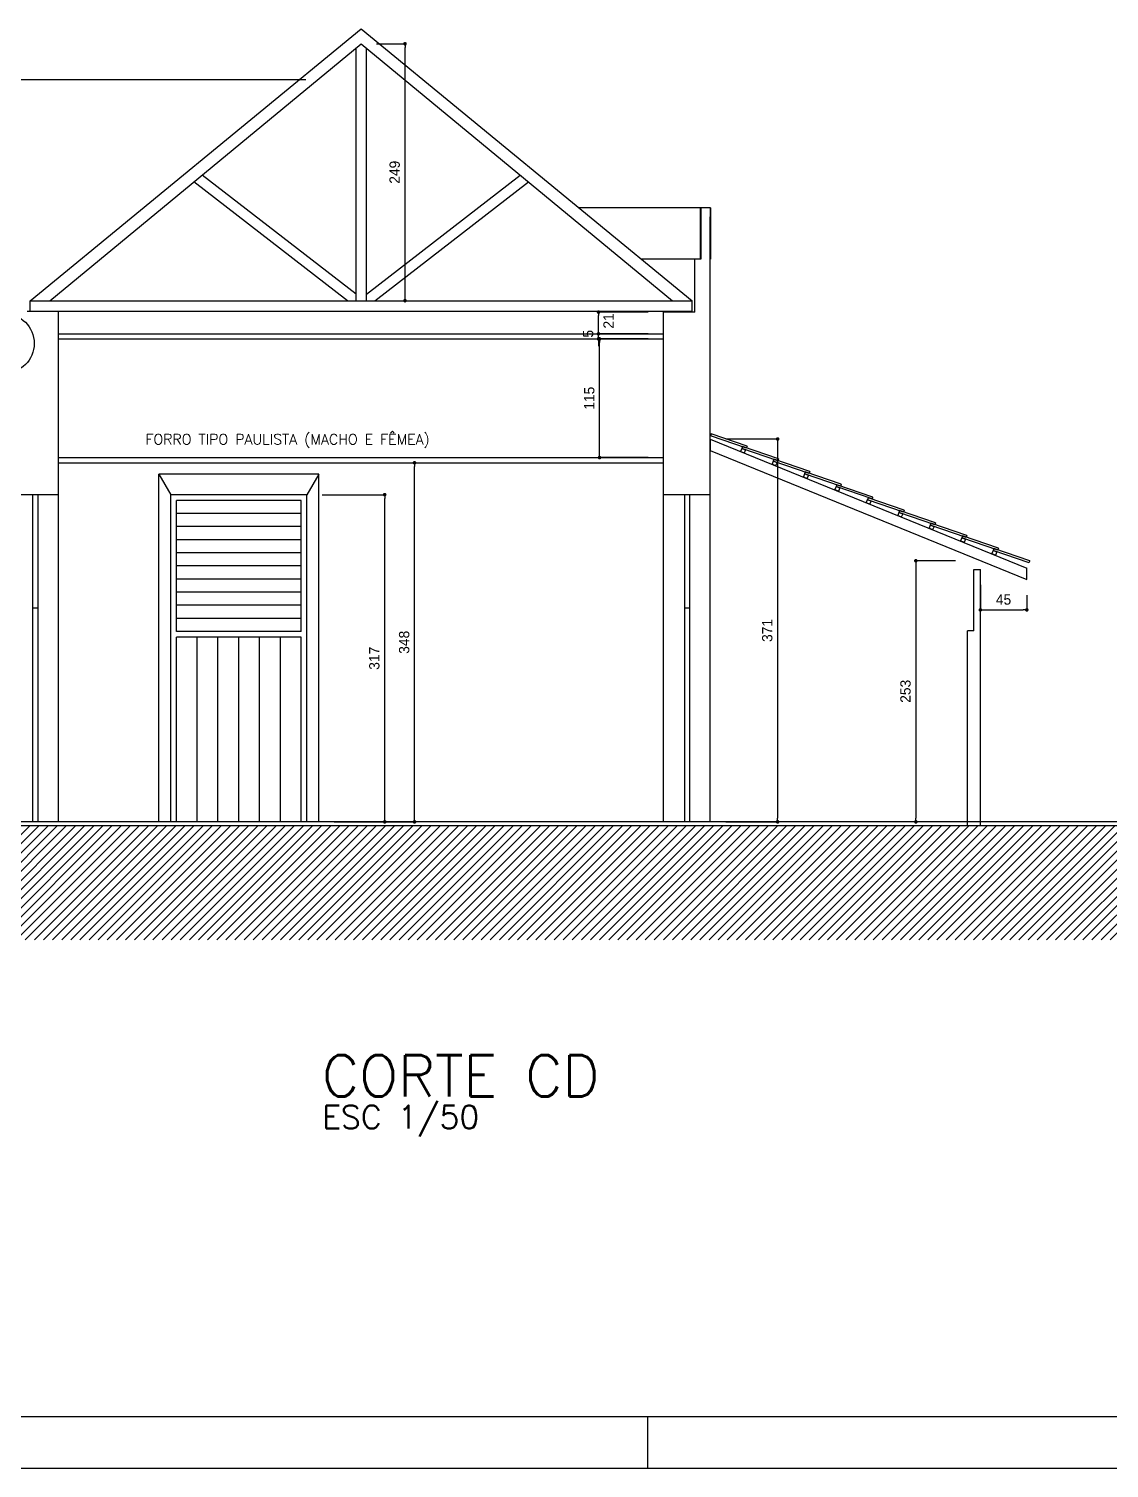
# Model space of a CAD drawing. Extents: x -1098 to 3016, y -832 to 644.
# Drawn here: x 2526.5 to 2736, y -832 to -553 of the extents above; entities that cross this region are included whole.
import ezdxf

# ---------------------------------------------------------------- set-up
doc = ezdxf.new("R2010")
doc.units = 0
doc.header["$MEASUREMENT"] = 0
doc.layers.get('0').update_dxf_attribs({"linetype": 'CONTINUOUS'})
doc.layers.get('DEFPOINTS').update_dxf_attribs({"linetype": 'CONTINUOUS'})
for name, color, linetype in [('COTAS', 1, 'CONTINUOUS'), ('COTAS_INTERNAS', 1, 'CONTINUOUS'), ('ESQUADRIAS', 2, 'CONTINUOUS'), ('HACHURA', 1, 'CONTINUOUS'), ('MARGEXT', 2, 'CONTINUOUS'), ('MARGINT', 6, 'CONTINUOUS'), ('PAREDES', 7, 'CONTINUOUS'), ('PISO', 1, 'CONTINUOUS'), ('TELHADO', 2, 'CONTINUOUS'), ('TERRA', 7, 'CONTINUOUS'), ('TEXT2', 6, 'CONTINUOUS'), ('TEXTO', 3, 'CONTINUOUS'), ('VARANDA', 1, 'CONTINUOUS')]:
    doc.layers.add(name, color=color, linetype=linetype)
doc.styles.add('ROMANS', font='romans')
doc.dimstyles.new('ISO-25', dxfattribs={"dimtxt": 10, "dimasz": 3.5, "dimexe": 1.25, "dimexo": 15, "dimgap": 5, "dimtad": 1, "dimdec": 1, "dimtxsty": 'STANDARD', "dimblk": 'DOT', "dimcen": 2.5, "dimclrd": 1, "dimclre": 1, "dimclrt": 2, "dimazin": 3, "dimtfac": 1, "dimtdec": 1, "dimtmove": 0, "dimatfit": 3})

# ---------------------------------------------------------------- blocks, each defined once
blk = doc.blocks.new('_DOT')
at = {"color": 0, "linetype": 'BYBLOCK'}
blk.add_line((-0.5, 0), (-1, 0), dxfattribs=at)
at = {"color": 0, "linetype": 'BYBLOCK', "const_width": 0.5}
blk.add_lwpolyline([(-0.25, 0, 1), (0.25, 0, 1)], format="xyb", close=True, dxfattribs=at)
blk = doc.blocks.new('*D65')
at = {"color": 1, "linetype": 'BYBLOCK'}
for p, q in [((2593.92, -555.92), (2599.67, -555.92)), ((2599.42, -605.02), (2599.42, -556.62)), ((2592.92, -605.72), (2599.67, -605.72))]:
    blk.add_line(p, q, dxfattribs=at)
at = {"layer": 'DEFPOINTS', "color": 0, "linetype": 'BYBLOCK'}
for p in [(2590.92, -555.92), (2599.42, -555.92), (2589.92, -605.72)]:
    blk.add_point(p, dxfattribs=at)
at = {"color": 1, "linetype": 'BYBLOCK', "xscale": 0.7000000000000001, "yscale": 0.7000000000000001, "zscale": 0.7000000000000001}
for p, rotation in [((2599.42, -555.92), 90), ((2599.42, -605.72), 270)]:
    blk.add_blockref('_DOT', p, dxfattribs=dict(at, rotation=rotation))
at = {"color": 2, "linetype": 'BYBLOCK', "insert": (2597.42, -580.82), "char_height": 2, "attachment_point": 5, "rotation": 90}
blk.add_mtext('249', dxfattribs=at)
blk = doc.blocks.new('*D66')
at = {"color": 1, "linetype": 'BYBLOCK'}
for p, q in [((2585.7, -637.12), (2601.51, -637.12)), ((2601.26, -706.02), (2601.26, -637.82)), ((2585.7, -706.72), (2601.51, -706.72))]:
    blk.add_line(p, q, dxfattribs=at)
at = {"layer": 'DEFPOINTS', "color": 0, "linetype": 'BYBLOCK'}
for p in [(2582.7, -637.12), (2601.26, -637.12), (2582.7, -706.72)]:
    blk.add_point(p, dxfattribs=at)
at = {"color": 1, "linetype": 'BYBLOCK', "xscale": 0.7000000000000001, "yscale": 0.7000000000000001, "zscale": 0.7000000000000001}
for p, rotation in [((2601.26, -637.12), 90), ((2601.26, -706.72), 270)]:
    blk.add_blockref('_DOT', p, dxfattribs=dict(at, rotation=rotation))
at = {"color": 2, "linetype": 'BYBLOCK', "insert": (2599.26, -671.92), "char_height": 2, "attachment_point": 5, "rotation": 90}
blk.add_mtext('348', dxfattribs=at)
blk = doc.blocks.new('*D67')
at = {"color": 1, "linetype": 'BYBLOCK'}
for p, q in [((2583.38, -643.32), (2595.73, -643.32)), ((2595.48, -706.02), (2595.48, -644.02)), ((2585.7, -706.72), (2595.73, -706.72))]:
    blk.add_line(p, q, dxfattribs=at)
at = {"layer": 'DEFPOINTS', "color": 0, "linetype": 'BYBLOCK'}
for p in [(2580.38, -643.32), (2595.48, -643.32), (2582.7, -706.72)]:
    blk.add_point(p, dxfattribs=at)
at = {"color": 1, "linetype": 'BYBLOCK', "xscale": 0.7000000000000001, "yscale": 0.7000000000000001, "zscale": 0.7000000000000001}
for p, rotation in [((2595.48, -643.32), 90), ((2595.48, -706.72), 270)]:
    blk.add_blockref('_DOT', p, dxfattribs=dict(at, rotation=rotation))
at = {"color": 2, "linetype": 'BYBLOCK', "insert": (2593.48, -675.02), "char_height": 2, "attachment_point": 5, "rotation": 90}
blk.add_mtext('317', dxfattribs=at)
blk = doc.blocks.new('*D68')
at = {"color": 1, "linetype": 'BYBLOCK'}
for p, q in [((2706.16, -656.12), (2698.22, -656.12)), ((2698.47, -656.82), (2698.47, -706.02)), ((2705.48, -706.72), (2698.22, -706.72))]:
    blk.add_line(p, q, dxfattribs=at)
at = {"layer": 'DEFPOINTS', "color": 0, "linetype": 'BYBLOCK'}
for p in [(2709.16, -656.12), (2698.47, -706.72), (2708.48, -706.72)]:
    blk.add_point(p, dxfattribs=at)
at = {"color": 1, "linetype": 'BYBLOCK', "xscale": 0.7000000000000001, "yscale": 0.7000000000000001, "zscale": 0.7000000000000001}
for p, rotation in [((2698.47, -656.12), 90), ((2698.47, -706.72), 270)]:
    blk.add_blockref('_DOT', p, dxfattribs=dict(at, rotation=rotation))
at = {"color": 2, "linetype": 'BYBLOCK', "insert": (2696.47, -681.42), "char_height": 2, "attachment_point": 5, "rotation": 90}
blk.add_mtext('253', dxfattribs=at)
blk = doc.blocks.new('*D69')
at = {"color": 1, "linetype": 'BYBLOCK'}
for p, q in [((2661.6, -632.52), (2671.92, -632.52)), ((2671.67, -633.22), (2671.67, -706.02)), ((2661.6, -706.72), (2671.92, -706.72))]:
    blk.add_line(p, q, dxfattribs=at)
at = {"layer": 'DEFPOINTS', "color": 0, "linetype": 'BYBLOCK'}
for p in [(2658.6, -632.52), (2658.6, -706.72), (2671.67, -706.72)]:
    blk.add_point(p, dxfattribs=at)
at = {"color": 1, "linetype": 'BYBLOCK', "xscale": 0.7000000000000001, "yscale": 0.7000000000000001, "zscale": 0.7000000000000001}
for p, rotation in [((2671.67, -632.52), 90), ((2671.67, -706.72), 270)]:
    blk.add_blockref('_DOT', p, dxfattribs=dict(at, rotation=rotation))
at = {"color": 2, "linetype": 'BYBLOCK', "insert": (2669.67, -669.62), "char_height": 2, "attachment_point": 5, "rotation": 90}
blk.add_mtext('371', dxfattribs=at)
blk = doc.blocks.new('*D75')
at = {"color": 1, "linetype": 'BYBLOCK'}
for p, q in [((2646.56, -613.12), (2636.9, -613.12)), ((2637.15, -635.42), (2637.15, -613.82)), ((2646.56, -636.12), (2636.9, -636.12))]:
    blk.add_line(p, q, dxfattribs=at)
at = {"layer": 'DEFPOINTS', "color": 0, "linetype": 'BYBLOCK'}
for p in [(2637.15, -613.12), (2649.56, -613.12), (2649.56, -636.12)]:
    blk.add_point(p, dxfattribs=at)
at = {"color": 1, "linetype": 'BYBLOCK', "xscale": 0.7000000000000001, "yscale": 0.7000000000000001, "zscale": 0.7000000000000001}
for p, rotation in [((2637.15, -613.12), 90), ((2637.15, -636.12), 270)]:
    blk.add_blockref('_DOT', p, dxfattribs=dict(at, rotation=rotation))
at = {"color": 2, "linetype": 'BYBLOCK', "insert": (2635.15, -624.62), "char_height": 2, "attachment_point": 5, "rotation": 90}
blk.add_mtext('115', dxfattribs=at)
blk = doc.blocks.new('*D76')
at = {"color": 1, "linetype": 'BYBLOCK'}
for p, q in [((2710.98, -660.79), (2710.98, -665.89)), ((2719.98, -662.76), (2719.98, -665.89)), ((2711.68, -665.64), (2719.28, -665.64))]:
    blk.add_line(p, q, dxfattribs=at)
at = {"layer": 'DEFPOINTS', "color": 0, "linetype": 'BYBLOCK'}
for p in [(2710.98, -657.79), (2719.98, -659.76), (2719.98, -665.64)]:
    blk.add_point(p, dxfattribs=at)
at = {"color": 1, "linetype": 'BYBLOCK', "xscale": 0.7000000000000001, "yscale": 0.7000000000000001, "zscale": 0.7000000000000001, "rotation": 180}
blk.add_blockref('_DOT', (2710.98, -665.64), dxfattribs=at)
at = {"color": 1, "linetype": 'BYBLOCK', "xscale": 0.7000000000000001, "yscale": 0.7000000000000001, "zscale": 0.7000000000000001}
blk.add_blockref('_DOT', (2719.98, -665.64), dxfattribs=at)
at = {"color": 2, "linetype": 'BYBLOCK', "insert": (2715.48, -663.64), "char_height": 2, "attachment_point": 5}
blk.add_mtext('45', dxfattribs=at)

msp = doc.modelspace()

# ---------------------------------------------------------------- hatches: boundary and pattern name
at = {"layer": 'HACHURA'}
h = msp.add_hatch(dxfattribs=at)
h.set_pattern_fill('ANSI31', color=256, scale=10, style=0)
h.set_pattern_definition([(45, (-14358.2561, -4134.4036), (-0.88388348, 0.88388348), [])])
h.paths.add_polyline_path([(2492.563, -720.084), (2492.563, -707.484), (2743.538, -707.484), (2743.538, -729.587), (2419.168, -729.587), (2419.168, -720.084)])

# ---------------------------------------------------------------- linework, layer by layer
at = {"layer": 'COTAS_INTERNAS', "color": 1}
for p, q in [((2646.557, -607.91), (2636.691, -607.91)), ((2636.941, -611.423), (2636.941, -608.61)), ((2646.557, -612.123), (2636.691, -612.123)), ((2646.563, -612.124), (2636.691, -612.124)), ((2646.563, -613.124), (2636.691, -613.124)), ((2636.941, -613.124), (2636.941, -612.124)), ((2636.941, -613.824), (2636.941, -614.524))]:
    msp.add_line(p, q, dxfattribs=at)
at = {"layer": 'COTAS_INTERNAS'}
for points in [[(2656.668, -587.684), (2633.135, -587.684)], [(2655.603, -597.684), (2645.311, -597.684)]]:
    msp.add_lwpolyline(points, dxfattribs=at)
at = {"layer": 'ESQUADRIAS'}
for points in [[(2527.203, -643.324), (2527.203, -706.724)], [(2528.203, -643.324), (2528.203, -706.724)], [(2553.983, -706.724), (2553.983, -643.324)], [(2580.383, -643.324), (2553.983, -643.324)], [(2579.283, -644.424), (2555.083, -644.424)], [(2555.083, -669.824), (2555.083, -644.424)], [(2579.283, -669.824), (2579.283, -644.424)], [(2580.383, -706.724), (2580.383, -643.324)], [(2653.583, -643.324), (2653.583, -706.724)], [(2654.583, -643.324), (2654.583, -706.724)], [(2579.283, -646.964), (2555.083, -646.964)], [(2579.283, -649.504), (2555.083, -649.504)], [(2579.283, -652.044), (2555.083, -652.044)], [(2579.283, -654.584), (2555.083, -654.584)], [(2579.283, -657.124), (2555.083, -657.124)], [(2579.283, -659.664), (2555.083, -659.664)], [(2579.283, -662.204), (2555.083, -662.204)], [(2528.203, -665.324), (2527.203, -665.324)], [(2579.283, -664.744), (2555.083, -664.744)], [(2654.583, -665.324), (2653.583, -665.324)], [(2579.283, -667.284), (2555.083, -667.284)], [(2579.283, -669.824), (2555.083, -669.824)], [(2555.083, -706.724), (2555.083, -670.924)], [(2579.283, -670.924), (2555.083, -670.924)], [(2559.116, -706.724), (2559.116, -670.924)], [(2563.15, -706.724), (2563.15, -670.924)], [(2571.216, -706.724), (2571.216, -670.924)], [(2575.25, -706.724), (2575.25, -670.924)], [(2579.283, -706.724), (2579.283, -670.924)]]:
    msp.add_lwpolyline(points, dxfattribs=at)
at = {"layer": 'MARGEXT'}
for p, q in [((2646.5, -832), (2646.5, -822)), ((2175.5, -832), (3016.5, -832))]:
    msp.add_line(p, q, dxfattribs=at)
at = {"layer": 'MARGINT'}
msp.add_line((2200.5, -822), (3006.5, -822), dxfattribs=at)
at = {"layer": 'PAREDES'}
for points in [[(2656.668, -587.684), (2656.668, -597.684)], [(2658.603, -587.684), (2656.668, -587.684)], [(2658.685, -587.684), (2656.749, -587.684)], [(2656.749, -587.684), (2656.749, -597.684)], [(2658.603, -587.684), (2658.603, -597.684)], [(2658.685, -587.684), (2658.685, -597.684)], [(2658.603, -706.724), (2658.603, -589.484)], [(2655.597, -607.92), (2655.603, -597.684)], [(2656.668, -597.684), (2655.603, -597.684)], [(2656.749, -597.684), (2655.685, -597.684)], [(2526.177, -607.719), (2532.217, -607.729)], [(2532.223, -706.724), (2532.217, -607.729)], [(2649.563, -706.724), (2649.557, -607.91)], [(2649.563, -706.724), (2649.557, -607.91)], [(2655.597, -607.92), (2649.557, -607.91)], [(2658.603, -706.724), (2658.603, -626.611)], [(2532.223, -643.324), (2523.183, -643.324)], [(2658.603, -643.324), (2649.563, -643.324)], [(2709.733, -657.787), (2710.983, -657.787)], [(2709.733, -669.715), (2709.733, -657.787)], [(2710.983, -707.484), (2710.983, -657.787)], [(2708.483, -707.484), (2708.483, -669.715)], [(2709.733, -669.715), (2708.483, -669.715)]]:
    msp.add_lwpolyline(points, dxfattribs=at)
at = {"layer": 'PISO'}
msp.add_lwpolyline([(2743.538, -706.724), (2499.063, -706.724)], dxfattribs=at)
at = {"layer": 'TELHADO', "color": 5}
for points in [[(2526.747, -605.72), (2590.921, -553.014)], [(2590.921, -553.014), (2655.096, -605.72)], [(2530.528, -605.72), (2590.921, -555.92)], [(2589.921, -605.72), (2589.921, -556.745)], [(2590.921, -555.92), (2651.315, -605.72)], [(2591.921, -605.72), (2591.921, -556.745)], [(2588.288, -605.72), (2558.495, -582.659)], [(2589.921, -604.456), (2560.078, -581.354)], [(2591.921, -604.456), (2621.765, -581.354)], [(2593.555, -605.72), (2623.347, -582.659)], [(2526.747, -605.72), (2655.096, -605.72)], [(2526.747, -607.72), (2526.747, -605.72)], [(2526.747, -607.72), (2655.096, -607.72)], [(2658.603, -632.524), (2719.983, -657.57)], [(2658.603, -634.719), (2719.983, -659.764)], [(2719.983, -659.764), (2719.983, -657.57)]]:
    msp.add_lwpolyline(points, dxfattribs=at)
at = {"layer": 'TELHADO', "color": 4}
msp.add_lwpolyline([(2580.189, -562.884), (2496.834, -562.884)], dxfattribs=at)
at = {"layer": 'TELHADO'}
for points in [[(2656.749, -597.308), (2656.554, -597.658)], [(2655.096, -607.72), (2655.096, -605.72)], [(2658.603, -632.524), (2658.603, -634.719)], [(2658.762, -631.533), (2658.633, -631.911)], [(2665.616, -634.3), (2658.633, -631.911)], [(2665.745, -633.922), (2658.762, -631.533)], [(2664.854, -633.993), (2664.724, -634.371)], [(2664.854, -633.993), (2664.724, -634.371)], [(2664.854, -633.993), (2664.724, -634.371)], [(2671.707, -636.76), (2664.724, -634.371)], [(2671.707, -636.76), (2664.724, -634.371)], [(2671.707, -636.76), (2664.724, -634.371)], [(2671.836, -636.382), (2664.854, -633.993)], [(2671.836, -636.382), (2664.854, -633.993)], [(2671.836, -636.382), (2664.854, -633.993)], [(2665.745, -633.922), (2665.596, -634.292)], [(2670.945, -636.453), (2670.815, -636.832)], [(2670.945, -636.453), (2670.815, -636.832)], [(2670.945, -636.453), (2670.815, -636.832)], [(2677.798, -639.22), (2670.815, -636.832)], [(2677.798, -639.22), (2670.815, -636.832)], [(2677.798, -639.22), (2670.815, -636.832)], [(2677.927, -638.842), (2670.945, -636.453)], [(2677.927, -638.842), (2670.945, -636.453)], [(2677.927, -638.842), (2670.945, -636.453)], [(2671.836, -636.382), (2671.687, -636.752)], [(2671.836, -636.382), (2671.687, -636.752)], [(2677.927, -638.842), (2677.778, -639.212)], [(2677.927, -638.842), (2677.778, -639.212)], [(2677.036, -638.913), (2676.906, -639.292)], [(2677.036, -638.913), (2676.906, -639.292)], [(2677.036, -638.913), (2676.906, -639.292)], [(2683.889, -641.681), (2676.906, -639.292)], [(2683.889, -641.681), (2676.906, -639.292)], [(2683.889, -641.681), (2676.906, -639.292)], [(2684.018, -641.302), (2677.036, -638.913)], [(2684.018, -641.302), (2677.036, -638.913)], [(2684.018, -641.302), (2677.036, -638.913)], [(2683.127, -641.373), (2682.997, -641.752)], [(2683.127, -641.373), (2682.997, -641.752)], [(2683.127, -641.373), (2682.997, -641.752)], [(2690.109, -643.762), (2683.127, -641.373)], [(2690.109, -643.762), (2683.127, -641.373)], [(2690.109, -643.762), (2683.127, -641.373)], [(2684.018, -641.302), (2683.869, -641.672)], [(2684.018, -641.302), (2683.869, -641.672)], [(2689.98, -644.141), (2682.997, -641.752)], [(2689.98, -644.141), (2682.997, -641.752)], [(2689.98, -644.141), (2682.997, -641.752)], [(2689.212, -643.928), (2689.083, -644.307)], [(2696.066, -646.695), (2689.083, -644.307)], [(2696.195, -646.317), (2689.212, -643.928)], [(2690.109, -643.762), (2689.96, -644.133)], [(2690.109, -643.762), (2689.96, -644.133)], [(2695.304, -646.388), (2695.174, -646.767)], [(2695.304, -646.388), (2695.174, -646.767)], [(2695.304, -646.388), (2695.174, -646.767)], [(2702.157, -649.156), (2695.174, -646.767)], [(2702.157, -649.156), (2695.174, -646.767)], [(2702.157, -649.156), (2695.174, -646.767)], [(2702.286, -648.777), (2695.304, -646.388)], [(2702.286, -648.777), (2695.304, -646.388)], [(2702.286, -648.777), (2695.304, -646.388)], [(2696.195, -646.317), (2696.046, -646.687)], [(2701.395, -648.848), (2701.265, -649.227)], [(2701.395, -648.848), (2701.265, -649.227)], [(2701.395, -648.848), (2701.265, -649.227)], [(2708.248, -651.616), (2701.265, -649.227)], [(2708.248, -651.616), (2701.265, -649.227)], [(2708.248, -651.616), (2701.265, -649.227)], [(2708.377, -651.237), (2701.395, -648.848)], [(2708.377, -651.237), (2701.395, -648.848)], [(2708.377, -651.237), (2701.395, -648.848)], [(2702.286, -648.777), (2702.137, -649.148)], [(2702.286, -648.777), (2702.137, -649.148)], [(2707.486, -651.309), (2707.356, -651.687)], [(2707.486, -651.309), (2707.356, -651.687)], [(2707.486, -651.309), (2707.356, -651.687)], [(2714.339, -654.076), (2707.356, -651.687)], [(2714.339, -654.076), (2707.356, -651.687)], [(2714.339, -654.076), (2707.356, -651.687)], [(2714.468, -653.698), (2707.486, -651.309)], [(2714.468, -653.698), (2707.486, -651.309)], [(2714.468, -653.698), (2707.486, -651.309)], [(2708.377, -651.237), (2708.228, -651.608)], [(2708.377, -651.237), (2708.228, -651.608)], [(2713.577, -653.769), (2713.447, -654.147)], [(2713.577, -653.769), (2713.447, -654.147)], [(2720.43, -656.536), (2713.447, -654.147)], [(2720.43, -656.536), (2713.447, -654.147)], [(2720.559, -656.158), (2713.577, -653.769)], [(2720.559, -656.158), (2713.577, -653.769)], [(2714.468, -653.698), (2714.319, -654.068)], [(2714.468, -653.698), (2714.319, -654.068)], [(2720.559, -656.158), (2720.41, -656.528)]]:
    msp.add_lwpolyline(points, dxfattribs=at)
at = {"layer": 'TELHADO', "color": 1}
for points in [[(2532.223, -612.124), (2649.563, -612.124)], [(2532.223, -613.124), (2649.563, -613.124)]]:
    msp.add_lwpolyline(points, dxfattribs=at)
for points in [[(2664.499, -634.928), (2665.241, -635.227), (2665.466, -634.671), (2664.724, -634.371)], [(2670.59, -637.388), (2671.332, -637.687), (2671.557, -637.131), (2670.815, -636.832)], [(2676.681, -639.848), (2677.423, -640.148), (2677.648, -639.591), (2676.906, -639.292)], [(2682.773, -642.308), (2683.514, -642.608), (2683.739, -642.051), (2682.997, -641.752)], [(2688.828, -644.857), (2689.569, -645.157), (2689.794, -644.6), (2689.052, -644.301)], [(2694.949, -647.323), (2695.691, -647.623), (2695.916, -647.066), (2695.174, -646.767)], [(2701.04, -649.783), (2701.782, -650.083), (2702.007, -649.527), (2701.265, -649.227)], [(2707.131, -652.243), (2707.873, -652.543), (2708.098, -651.987), (2707.356, -651.687)], [(2713.223, -654.704), (2713.964, -655.003), (2714.189, -654.447), (2713.447, -654.147)]]:
    msp.add_lwpolyline(points, close=True, dxfattribs=at)
at = {"layer": 'TELHADO', "color": 3}
for points in [[(2532.223, -636.124), (2649.563, -636.124)], [(2532.223, -637.124), (2649.563, -637.124)]]:
    msp.add_lwpolyline(points, dxfattribs=at)
at = {"layer": 'TERRA'}
msp.add_lwpolyline([(2743.538, -707.484), (2492.563, -707.484)], dxfattribs=at)
at = {"layer": 'VARANDA', "color": 4}
for points in [[(2551.681, -706.724), (2551.681, -639.324)], [(2582.701, -639.324), (2551.681, -639.324)], [(2551.681, -639.324), (2553.983, -643.324)], [(2582.701, -639.324), (2580.383, -643.324)], [(2582.701, -706.724), (2582.701, -639.324)], [(2567.183, -706.724), (2567.183, -670.924)]]:
    msp.add_lwpolyline(points, dxfattribs=at)
msp.add_circle((2521.716, -613.998), 5.796, dxfattribs=at)

# ---------------------------------------------------------------- block references
at = {"layer": 'COTAS_INTERNAS', "color": 1, "xscale": 0.7000000000000001, "yscale": 0.7000000000000001, "zscale": 0.7000000000000001}
for p, rotation in [((2636.941, -607.91), 90), ((2636.941, -612.123), 270), ((2636.941, -612.124), 270), ((2636.941, -613.124), 90)]:
    msp.add_blockref('_DOT', p, dxfattribs=dict(at, rotation=rotation))

# ---------------------------------------------------------------- texts
at = {"layer": 'COTAS_INTERNAS', "color": 2}
msp.add_text('21', height=2, rotation=90, dxfattribs=at).set_placement((2639.873, -611.113))
at = {"layer": 'COTAS_INTERNAS', "color": 2, "insert": (2634.941, -612.124), "char_height": 2, "attachment_point": 5, "rotation": 90}
msp.add_mtext('5', dxfattribs=at)
at = {"layer": 'TEXT2', "style": 'ROMANS'}
for s, height, p in [('CORTE CD', 8, (2583.32, -759.928)), ('ESC 1/50', 4.5, (2583.343, -766.183))]:
    msp.add_text(s, height=height, dxfattribs=at).set_placement(p)
at = {"layer": 'TEXTO', "style": 'ROMANS'}
msp.add_text('FORRO TIPO PAULISTA (MACHO E FÊMEA) ', height=2, dxfattribs=at).set_placement((2549.098, -633.581))

# ---------------------------------------------------------------- dimensions: what is measured, and where the dimension line sits
at = {"layer": 'COTAS'}
for base, p1, p2, picture, middle in [((2671.668, -706.724), (2658.603, -632.524), (2658.603, -706.724), '*D69', (2669.668, -669.624)), ((2698.465, -706.724), (2709.16, -656.124), (2708.483, -706.724), '*D68', (2696.465, -681.424))]:
    dim = msp.add_linear_dim(base=base, p1=p1, p2=p2, angle=90, dimstyle='ISO-25', override={"dimscale": 0.2, "dimlfac": 5}, dxfattribs=at)
    dim.commit()
    dim.dimension.update_dxf_attribs({"geometry": picture, "text_midpoint": middle})
dim = msp.add_linear_dim(base=(2719.983, -665.639), p1=(2710.983, -657.787), p2=(2719.983, -659.764), dimstyle='ISO-25', override={"dimscale": 0.2, "dimlfac": 5}, dxfattribs=at)
dim.commit()
dim.dimension.update_dxf_attribs({"geometry": '*D76', "text_midpoint": (2715.483, -663.639)})
at = {"layer": 'COTAS_INTERNAS'}
for base, p1, p2, picture, middle in [((2599.42, -555.92), (2589.921, -605.72), (2590.921, -555.92), '*D65', (2597.42, -580.82)), ((2637.15, -613.124), (2649.563, -636.124), (2649.563, -613.124), '*D75', (2635.15, -624.624)), ((2601.261, -637.124), (2582.701, -706.724), (2582.701, -637.124), '*D66', (2599.261, -671.924)), ((2595.478, -643.324), (2582.701, -706.724), (2580.383, -643.324), '*D67', (2593.478, -675.024))]:
    dim = msp.add_linear_dim(base=base, p1=p1, p2=p2, angle=90, dimstyle='ISO-25', override={"dimscale": 0.2, "dimlfac": 5}, dxfattribs=at)
    dim.commit()
    dim.dimension.update_dxf_attribs({"geometry": picture, "text_midpoint": middle})

doc.saveas('drawing.dxf')
